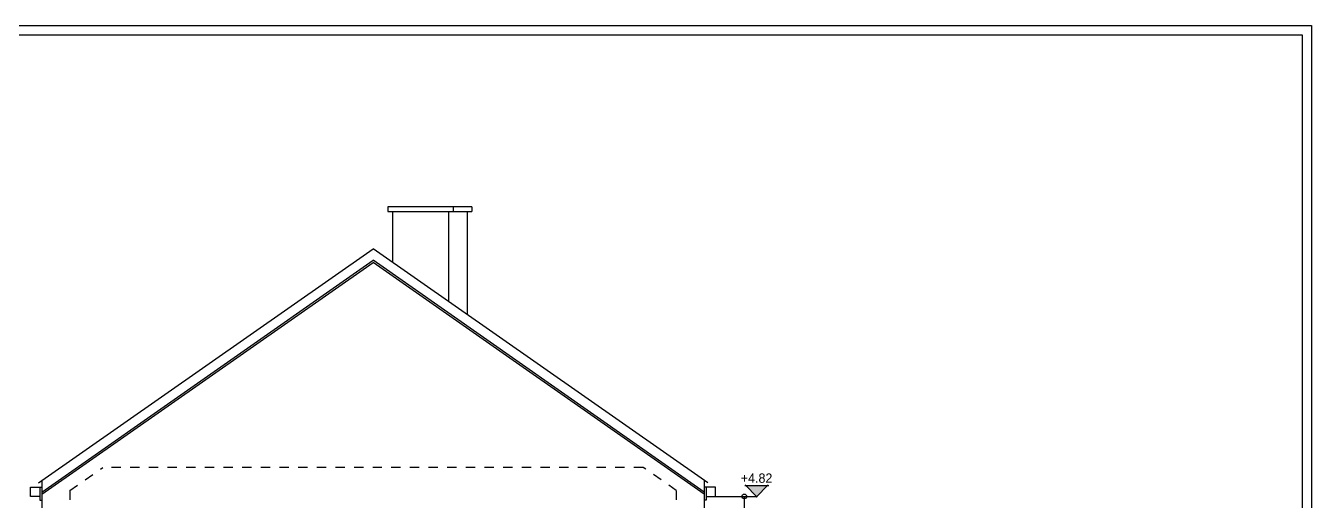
# Model space of a CAD drawing. Header units: millimetres. Extents: x -44462 to 306987, y -116160 to 12874.
# Drawn here: x -12415 to -11038, y -58922 to -58412 of the extents above; entities that cross this region are included whole.
import ezdxf
from ezdxf.enums import TextEntityAlignment as Align

# ---------------------------------------------------------------- set-up
doc = ezdxf.new("R2010")
doc.units = ezdxf.units.MM
doc.header["$PDMODE"] = 35
doc.header["$PDSIZE"] = 10
doc.linetypes.add('TRAIT_4', pattern=[20, 10, -10])
for name, color, linetype in [('chassis fen.portes', 1, 'Continuous'), ('COTES', 1, 'Continuous'), ('COULEUR 8', 8, 'Continuous'), ('MAGENTA', 6, 'Continuous'), ('piontillé', 115, 'TRAIT_4'), ('ROUGE', 1, 'Continuous')]:
    doc.layers.add(name, color=color, linetype=linetype)
doc.styles.add('CENTURY GOTHIC', font='GOTHIC.TTF')
doc.styles.add('Century Gothic Gras', font='GOTHICB.TTF')
doc.styles.add('COMICS', font='comic.TTF', dxfattribs={"height": 10})
doc.dimstyles.new('1-50', dxfattribs={"dimtxt": 8, "dimasz": 5, "dimexe": 1.25, "dimexo": 0.625, "dimtad": 1, "dimdec": 0, "dimtxsty": 'Century Gothic Gras', "dimblk": 'ORIGIN', "dimcen": 5, "dimclrd": 8, "dimclre": 5, "dimclrt": 6, "dimadec": 0, "dimazin": 0, "dimtfac": 1, "dimtdec": 0, "dimtmove": 0, "dimatfit": 3, "dimfxl": 0, "dimarcsym": 0})

# ---------------------------------------------------------------- blocks, each defined once
blk = doc.blocks.new('_Origin')
at = {"color": 0, "linetype": 'Continuous', "lineweight": -2}
blk.add_line((0, 0), (-1, 0), dxfattribs=at)
blk.add_circle((0, 0), 0.5, dxfattribs=at)
blk = doc.blocks.new('*D394')
at = {"layer": 'COTES', "color": 5, "lineweight": -2}
for p, q in [((-11675.4, -58917.1), (-11644.2, -58917.1)), ((-11675.4, -59399.1), (-11644.2, -59399.1))]:
    blk.add_line(p, q, dxfattribs=at)
at = {"layer": 'COTES', "color": 8, "lineweight": -2}
blk.add_line((-11645.4, -58922.1), (-11645.4, -59394.1), dxfattribs=at)
at = {"layer": 'Defpoints', "color": 0}
for p in [(-11676.2, -58917.1), (-11718.2, -59399.1), (-11645.4, -59399.1)]:
    blk.add_point(p, dxfattribs=at)
at = {"layer": 'COTES', "color": 8, "lineweight": -2, "xscale": 5, "yscale": 5, "zscale": 5}
for p, rotation in [((-11645.4, -58917.1), 90), ((-11645.4, -59399.1), 270)]:
    blk.add_blockref('_Origin', p, dxfattribs=dict(at, rotation=rotation))
at = {"layer": 'COTES', "color": 6, "insert": (-11650.2, -59158.1), "char_height": 8, "attachment_point": 5, "rotation": 90, "style": 'Century Gothic Gras'}
blk.add_mtext('482', dxfattribs=at)
blk = doc.blocks.new('niveau_élévation_gauche')
blk.add_hatch(color=256).paths.add_polyline_path([(-55.5, 11.4), (-44.1, 0), (-32.7, 11.4)])
for p, q in [((-57, 11.4), (-31.3, 11.4)), ((-56.5, 12.4), (-43.4, -0.7)), ((-31.7, 12.4), (-44.8, -0.7)), ((0, 0), (-44.1, 0))]:
    blk.add_line(p, q)
at = {"style": 'COMICS'}
blk.add_attdef('NIVEAU', text='', height=10, dxfattribs=at).set_placement((-44.1, 14.6), align=Align.CENTER)
blk = doc.blocks.new('PETIT CARTOUCHE_HOR')
at = {"layer": 'chassis fen.portes', "color": 2, "linetype": 'Continuous'}
for p, q in [((-2081.3, 1465.7), (-20.5, 1465.7)), ((-20.5, 1465.7), (-20.5, 412.5))]:
    blk.add_line(p, q, dxfattribs=at)
at = {"layer": 'chassis fen.portes', "color": 5, "linetype": 'Continuous'}
for p, q in [((-2071.3, 1455.7), (-30.5, 1455.7)), ((-30.5, 1455.7), (-30.5, 422.5))]:
    blk.add_line(p, q, dxfattribs=at)
at = {"style": 'CENTURY GOTHIC'}
for tag, p, height in [('DATE', (-210.2, 171.4), 20), ('DOSSIERN°', (-210.2, 111.5), 20), ('COMMENTAIRE', (-210.2, 95.4), 12), ('COMMENTAIRESUITE', (-210.2, 79.7), 12), ('FEUILLEN°', (-222, 32.7), 20), ('TOTALFEUILLES', (-181.6, 32.7), 20), ('ÉCH.', (-103.2, 32.7), 12)]:
    blk.add_attdef(tag, p, '', height=height, dxfattribs=at)

msp = doc.modelspace()

# ---------------------------------------------------------------- linework, layer by layer
at = {"layer": 'COULEUR 8'}
for p, q in [((-11937.2, -58606.6), (-11957.2, -58606.6)), ((-11957.2, -58611.6), (-11937.2, -58611.6)), ((-11942.2, -58611.6), (-11942.2, -58722.3)), ((-11937.2, -58606.6), (-11937.2, -58611.6))]:
    msp.add_line(p, q, dxfattribs=at)
at = {"layer": 'MAGENTA'}
for p, q in [((-12401.8, -58902.7), (-12043.2, -58651.6)), ((-11684.5, -58902.7), (-12043.2, -58651.6)), ((-12398.2, -58900.2), (-12398.2, -59414.1)), ((-11688.2, -58900.2), (-11688.2, -59414.1))]:
    msp.add_line(p, q, dxfattribs=at)
at = {"layer": 'piontillé'}
for p, q in [((-12368.2, -58910.9), (-12332.7, -58886.1)), ((-11753.6, -58886.1), (-12332.7, -58886.1)), ((-11718.2, -58910.9), (-11753.6, -58886.1)), ((-12368.2, -58910.9), (-12368.2, -59399.1)), ((-11718.2, -58910.9), (-11718.2, -59399.1))]:
    msp.add_line(p, q, dxfattribs=at)
at = {"layer": 'ROUGE'}
for p, q in [((-11957.2, -58606.6), (-12027.2, -58606.6)), ((-12027.2, -58606.6), (-12027.2, -58611.6)), ((-12027.2, -58611.6), (-11957.2, -58611.6)), ((-12022.2, -58611.6), (-12022.2, -58666.3)), ((-11962.2, -58611.6), (-11962.2, -58708.3)), ((-11957.2, -58606.6), (-11957.2, -58611.6)), ((-12398.2, -58912.4), (-12043.2, -58663.8)), ((-12398.2, -58914.8), (-12043.2, -58666.3)), ((-11688.2, -58912.4), (-12043.2, -58663.8)), ((-11688.2, -58914.8), (-12043.2, -58666.3)), ((-12410.2, -58917.1), (-12410.2, -58907.1)), ((-12410.2, -58907.1), (-12398.2, -58907.1)), ((-12400.2, -58907.1), (-12400.2, -58921.1)), ((-11676.2, -58907.1), (-11688.2, -58907.1)), ((-11686.2, -58907.1), (-11686.2, -58921.1)), ((-11676.2, -58917.1), (-11676.2, -58907.1)), ((-12400.2, -58917.1), (-12410.2, -58917.1)), ((-12400.2, -58921.1), (-12398.2, -58921.1)), ((-11686.2, -58921.1), (-11688.2, -58921.1)), ((-11686.2, -58917.1), (-11676.2, -58917.1))]:
    msp.add_line(p, q, dxfattribs=at)

# ---------------------------------------------------------------- block references
at = {"color": 1}
msp.add_blockref('PETIT CARTOUCHE_HOR', (-11017.2, -59878.1), dxfattribs=at)
at = {"layer": 'ROUGE'}
ref = msp.add_blockref('niveau_élévation_gauche', (-11676.2, -58917.1), dxfattribs=dict(at, xscale=-1))
ref.add_attrib('NIVEAU', '+4.82', dxfattribs={"layer": '0', "height": 10, "style": 'COMICS'}).set_placement((-11632.2, -58902.5), align=Align.CENTER)

# ---------------------------------------------------------------- dimensions: what is measured, and where the dimension line sits
at = {"layer": 'COTES'}
dim = msp.add_linear_dim(base=(-11645.4, -59399.1), p1=(-11676.2, -58917.1), p2=(-11718.2, -59399.1), angle=90, dimstyle='1-50', dxfattribs=at)
dim.commit()
dim.dimension.update_dxf_attribs({"geometry": '*D394', "text_midpoint": (-11650.2, -59158.1)})

doc.saveas('drawing.dxf')
